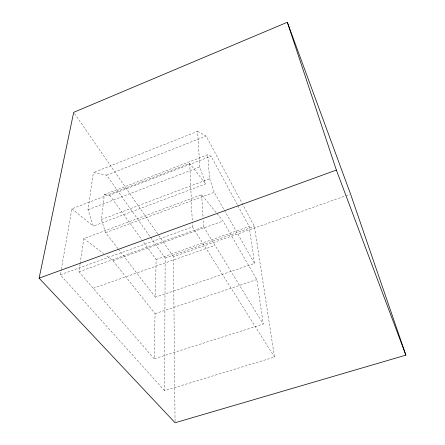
<?xml version="1.0" encoding="UTF-8"?>
<svg xmlns="http://www.w3.org/2000/svg" width="445" height="445" viewBox="0 0 445 445"><rect width="100%" height="100%" fill="white"/><g stroke="black" fill="none" stroke-linecap="round" stroke-linejoin="round"><path stroke-width="0.33" stroke-dasharray="2.23 1.67" d="M197.591 131.358L206.152 136.059L254.429 226.422L274.493 357.068L164.594 390.671L165.151 258.044L106.644 175.158L93.378 172.615L87.982 209.74L93.3 226.127L205.629 183.918L199.855 166.925L197.591 131.358L93.378 172.615M80.139 263.668L83.788 238.592L201.63 194.704L223.012 221.043L256.832 279.582L263.251 324.077L154.192 358.826L155.066 313.686L112.991 260.664L105.827 255.252M237.903 205.69L249.172 226.461L254.501 263.412L155.383 297.221L156.112 259.485L142.389 240.489M117.864 248.527L105.637 232.657L101.371 219.557L104.336 194.599L207.665 154.71L211.064 156.201L237.574 205.078M154.192 358.826L78.96 271.8L80.044 264.347M164.594 390.671L60.32 274.776L61.149 270.02M61.271 269.342L71.862 208.839L189.72 163.421L205.629 183.918M106.644 175.158L206.152 136.059M104.336 194.599L109.704 195.221L211.064 156.201M87.982 209.74L199.855 166.925M101.371 219.557L209.617 178.74L207.665 154.71M105.637 232.657L214.229 192.307L224.13 209.779M60.32 274.776L192.513 226.928L192.296 222.094M78.96 271.8L203.677 226.839L203.237 220.002M112.991 260.664L223.012 221.043M156.112 259.485L249.172 226.461M165.151 258.044L254.429 226.422M175.057 421.359L173.455 256.715L345.342 195.934M345.993 195.7L349.915 194.315M93.205 288.282L215.018 245.351M155.066 313.686L256.832 279.582M83.788 238.592L103.624 253.583M71.862 208.839L93.3 226.127M118.287 249.072L155.383 297.221M109.704 195.221L141.988 239.927M74.471 113.469L173.455 256.715M192.513 226.928L274.493 357.068M203.677 226.839L263.251 324.077M224.469 210.385L254.501 263.412M209.617 178.74L214.229 192.307M201.63 194.704L203.065 217.266M189.72 163.421L192.268 221.404"/><path stroke-width="0.67" d="M39.115 278.164L73.686 112.329L287.331 22.25L350.571 194.081L405.885 355.143L175.074 422.75L39.115 278.164L336.37 170.073L287.331 22.25M336.37 170.073L405.885 355.143"/></g></svg>
